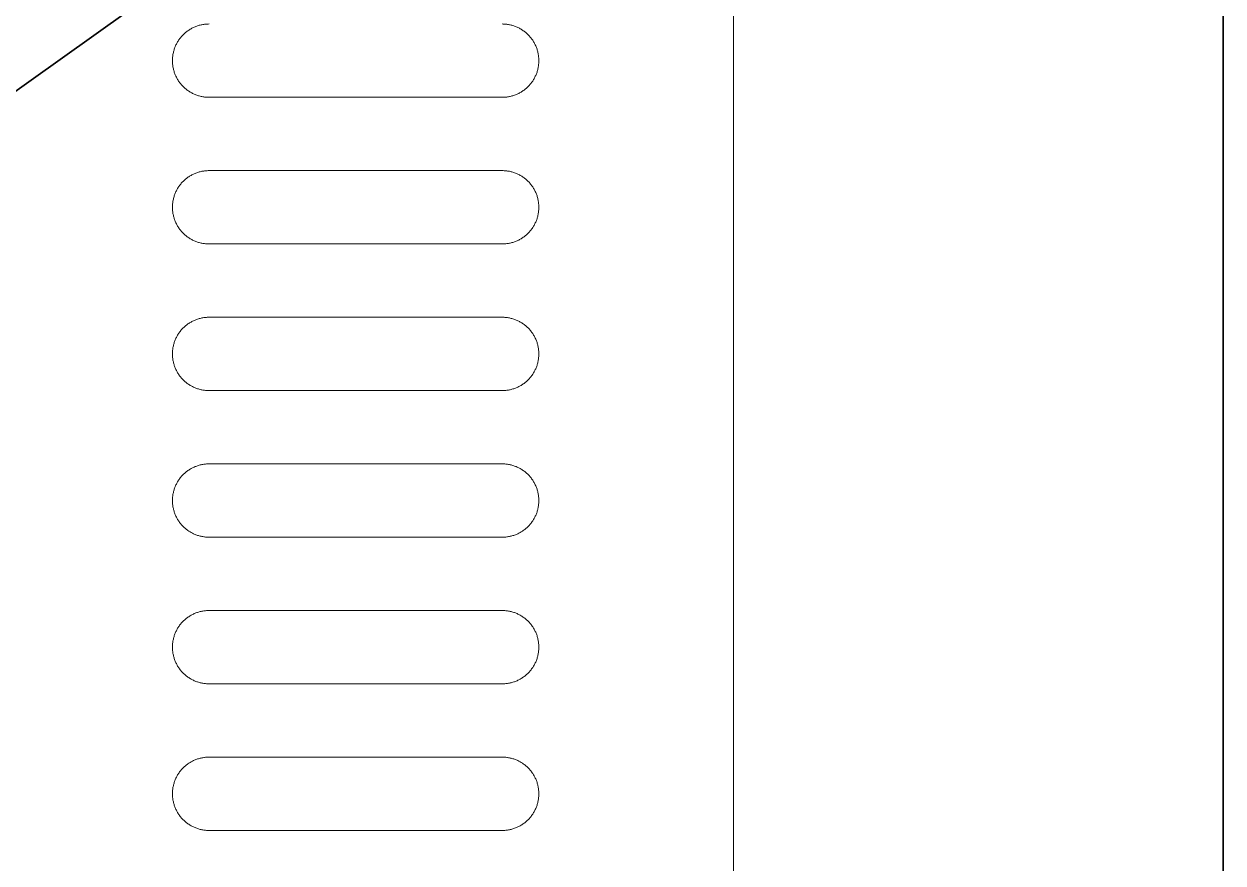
# Model space of a CAD drawing. Header units: millimetres. Extents: x -159872 to 386485, y -250577 to 158966.
# Drawn here: x 159342.6 to 159416.3, y 9141.1 to 9192.6 of the extents above; entities that cross this region are included whole.
import ezdxf

# ---------------------------------------------------------------- set-up
doc = ezdxf.new("R2010")
doc.units = ezdxf.units.MM
doc.header["$PDMODE"] = 1
doc.header["$PDSIZE"] = -2
doc.layers.get('0').update_dxf_attribs({"lineweight": 25})
doc.layers.add('LDS-equipment-kitchen equipment', color=3, linetype='Continuous', lineweight=13)

# ---------------------------------------------------------------- blocks, each defined once
blk = doc.blocks.new('Group-344')
at = {"layer": 'LDS-equipment-kitchen equipment'}
for points in [[(98712.687, 45306.623, 0), (98712.687, 45989.023, 0)], [(98680.487, 45650.073, 0), (98680.432, 45650.072, 0), (98680.377, 45650.07, 0), (98680.322, 45650.067, 0), (98680.267, 45650.062, 0), (98680.212, 45650.056, 0), (98680.157, 45650.049, 0), (98680.102, 45650.04, 0), (98680.048, 45650.03, 0), (98679.994, 45650.018, 0), (98679.94, 45650.006, 0), (98679.887, 45649.992, 0), (98679.834, 45649.976, 0), (98679.781, 45649.96, 0), (98679.729, 45649.942, 0), (98679.677, 45649.922, 0), (98679.626, 45649.902, 0), (98679.575, 45649.88, 0), (98679.525, 45649.857, 0), (98679.476, 45649.833, 0), (98679.427, 45649.807, 0), (98679.378, 45649.781, 0), (98679.33, 45649.753, 0), (98679.283, 45649.724, 0), (98679.237, 45649.694, 0), (98679.192, 45649.663, 0), (98679.147, 45649.63, 0), (98679.103, 45649.597, 0), (98679.06, 45649.562, 0), (98679.018, 45649.527, 0), (98678.976, 45649.49, 0), (98678.936, 45649.453, 0), (98678.896, 45649.414, 0), (98678.858, 45649.375, 0), (98678.82, 45649.334, 0), (98678.783, 45649.293, 0), (98678.748, 45649.25, 0), (98678.713, 45649.207, 0), (98678.68, 45649.163, 0), (98678.648, 45649.119, 0), (98678.616, 45649.073, 0), (98678.586, 45649.027, 0), (98678.557, 45648.98, 0), (98678.529, 45648.932, 0), (98678.503, 45648.884, 0), (98678.477, 45648.835, 0), (98678.453, 45648.785, 0), (98678.43, 45648.735, 0), (98678.408, 45648.684, 0), (98678.388, 45648.633, 0), (98678.369, 45648.581, 0), (98678.351, 45648.529, 0), (98678.334, 45648.476, 0), (98678.319, 45648.423, 0), (98678.305, 45648.37, 0), (98678.292, 45648.316, 0), (98678.28, 45648.262, 0), (98678.27, 45648.208, 0), (98678.262, 45648.153, 0), (98678.254, 45648.099, 0), (98678.248, 45648.044, 0), (98678.243, 45647.989, 0), (98678.24, 45647.934, 0), (98678.238, 45647.878, 0), (98678.237, 45647.823, 0)], [(98700.737, 45647.823, 0), (98700.737, 45647.878, 0), (98700.735, 45647.934, 0), (98700.731, 45647.989, 0), (98700.726, 45648.044, 0), (98700.72, 45648.099, 0), (98700.713, 45648.153, 0), (98700.704, 45648.208, 0), (98700.694, 45648.262, 0), (98700.683, 45648.316, 0), (98700.67, 45648.37, 0), (98700.656, 45648.423, 0), (98700.64, 45648.476, 0), (98700.624, 45648.529, 0), (98700.606, 45648.581, 0), (98700.586, 45648.633, 0), (98700.566, 45648.684, 0), (98700.544, 45648.735, 0), (98700.521, 45648.785, 0), (98700.497, 45648.835, 0), (98700.472, 45648.884, 0), (98700.445, 45648.932, 0), (98700.417, 45648.98, 0), (98700.388, 45649.027, 0), (98700.358, 45649.073, 0), (98700.327, 45649.119, 0), (98700.294, 45649.163, 0), (98700.261, 45649.207, 0), (98700.227, 45649.25, 0), (98700.191, 45649.293, 0), (98700.154, 45649.334, 0), (98700.117, 45649.375, 0), (98700.078, 45649.414, 0), (98700.039, 45649.453, 0), (98699.998, 45649.49, 0), (98699.957, 45649.527, 0), (98699.915, 45649.562, 0), (98699.872, 45649.597, 0), (98699.828, 45649.63, 0), (98699.783, 45649.663, 0), (98699.737, 45649.694, 0), (98699.691, 45649.724, 0), (98699.644, 45649.753, 0), (98699.596, 45649.781, 0), (98699.548, 45649.807, 0), (98699.499, 45649.833, 0), (98699.449, 45649.857, 0), (98699.399, 45649.88, 0), (98699.348, 45649.902, 0), (98699.297, 45649.922, 0), (98699.245, 45649.942, 0), (98699.193, 45649.96, 0), (98699.14, 45649.976, 0), (98699.087, 45649.992, 0), (98699.034, 45650.006, 0), (98698.98, 45650.018, 0), (98698.926, 45650.03, 0), (98698.872, 45650.04, 0), (98698.817, 45650.049, 0), (98698.763, 45650.056, 0), (98698.708, 45650.062, 0), (98698.653, 45650.067, 0), (98698.598, 45650.07, 0), (98698.542, 45650.072, 0), (98698.487, 45650.073, 0)], [(98678.237, 45647.823, 0), (98678.238, 45647.768, 0), (98678.24, 45647.713, 0), (98678.243, 45647.658, 0), (98678.248, 45647.603, 0), (98678.254, 45647.548, 0), (98678.262, 45647.493, 0), (98678.27, 45647.438, 0), (98678.28, 45647.384, 0), (98678.292, 45647.33, 0), (98678.305, 45647.276, 0), (98678.319, 45647.223, 0), (98678.334, 45647.17, 0), (98678.351, 45647.117, 0), (98678.369, 45647.065, 0), (98678.388, 45647.013, 0), (98678.408, 45646.962, 0), (98678.43, 45646.911, 0), (98678.453, 45646.861, 0), (98678.477, 45646.811, 0), (98678.503, 45646.762, 0), (98678.529, 45646.714, 0), (98678.557, 45646.666, 0), (98678.586, 45646.619, 0), (98678.616, 45646.573, 0), (98678.648, 45646.528, 0), (98678.68, 45646.483, 0), (98678.713, 45646.439, 0), (98678.748, 45646.396, 0), (98678.783, 45646.353, 0), (98678.82, 45646.312, 0), (98678.858, 45646.272, 0), (98678.896, 45646.232, 0), (98678.936, 45646.194, 0), (98678.976, 45646.156, 0), (98679.018, 45646.119, 0), (98679.06, 45646.084, 0), (98679.103, 45646.049, 0), (98679.147, 45646.016, 0), (98679.192, 45645.984, 0), (98679.237, 45645.952, 0), (98679.283, 45645.922, 0), (98679.33, 45645.893, 0), (98679.378, 45645.865, 0), (98679.427, 45645.839, 0), (98679.476, 45645.813, 0), (98679.525, 45645.789, 0), (98679.575, 45645.766, 0), (98679.626, 45645.744, 0), (98679.677, 45645.724, 0), (98679.729, 45645.705, 0), (98679.781, 45645.687, 0), (98679.834, 45645.67, 0), (98679.887, 45645.655, 0), (98679.94, 45645.641, 0), (98679.994, 45645.628, 0), (98680.048, 45645.616, 0), (98680.102, 45645.606, 0), (98680.157, 45645.597, 0), (98680.212, 45645.59, 0), (98680.267, 45645.584, 0), (98680.322, 45645.579, 0), (98680.377, 45645.576, 0), (98680.432, 45645.574, 0), (98680.487, 45645.573, 0)], [(98698.487, 45645.573, 0), (98698.542, 45645.574, 0), (98698.598, 45645.576, 0), (98698.653, 45645.579, 0), (98698.708, 45645.584, 0), (98698.763, 45645.59, 0), (98698.817, 45645.597, 0), (98698.872, 45645.606, 0), (98698.926, 45645.616, 0), (98698.98, 45645.628, 0), (98699.034, 45645.641, 0), (98699.087, 45645.655, 0), (98699.14, 45645.67, 0), (98699.193, 45645.687, 0), (98699.245, 45645.705, 0), (98699.297, 45645.724, 0), (98699.348, 45645.744, 0), (98699.399, 45645.766, 0), (98699.449, 45645.789, 0), (98699.499, 45645.813, 0), (98699.548, 45645.839, 0), (98699.596, 45645.865, 0), (98699.644, 45645.893, 0), (98699.691, 45645.922, 0), (98699.737, 45645.952, 0), (98699.783, 45645.984, 0), (98699.828, 45646.016, 0), (98699.872, 45646.049, 0), (98699.915, 45646.084, 0), (98699.957, 45646.119, 0), (98699.998, 45646.156, 0), (98700.039, 45646.194, 0), (98700.078, 45646.232, 0), (98700.117, 45646.272, 0), (98700.154, 45646.312, 0), (98700.191, 45646.353, 0), (98700.227, 45646.396, 0), (98700.261, 45646.439, 0), (98700.294, 45646.483, 0), (98700.327, 45646.528, 0), (98700.358, 45646.573, 0), (98700.388, 45646.619, 0), (98700.417, 45646.666, 0), (98700.445, 45646.714, 0), (98700.472, 45646.762, 0), (98700.497, 45646.811, 0), (98700.521, 45646.861, 0), (98700.544, 45646.911, 0), (98700.566, 45646.962, 0), (98700.586, 45647.013, 0), (98700.606, 45647.065, 0), (98700.624, 45647.117, 0), (98700.64, 45647.17, 0), (98700.656, 45647.223, 0), (98700.67, 45647.276, 0), (98700.683, 45647.33, 0), (98700.694, 45647.384, 0), (98700.704, 45647.438, 0), (98700.713, 45647.493, 0), (98700.72, 45647.548, 0), (98700.726, 45647.603, 0), (98700.731, 45647.658, 0), (98700.735, 45647.713, 0), (98700.737, 45647.768, 0), (98700.737, 45647.823, 0)], [(98698.487, 45645.573, 0), (98680.487, 45645.573, 0)], [(98680.487, 45641.073, 0), (98680.432, 45641.072, 0), (98680.377, 45641.07, 0), (98680.322, 45641.067, 0), (98680.267, 45641.062, 0), (98680.212, 45641.056, 0), (98680.157, 45641.049, 0), (98680.102, 45641.04, 0), (98680.048, 45641.03, 0), (98679.994, 45641.018, 0), (98679.94, 45641.006, 0), (98679.887, 45640.992, 0), (98679.834, 45640.976, 0), (98679.781, 45640.96, 0), (98679.729, 45640.942, 0), (98679.677, 45640.922, 0), (98679.626, 45640.902, 0), (98679.575, 45640.88, 0), (98679.525, 45640.857, 0), (98679.476, 45640.833, 0), (98679.427, 45640.807, 0), (98679.378, 45640.781, 0), (98679.33, 45640.753, 0), (98679.283, 45640.724, 0), (98679.237, 45640.694, 0), (98679.192, 45640.663, 0), (98679.147, 45640.63, 0), (98679.103, 45640.597, 0), (98679.06, 45640.562, 0), (98679.018, 45640.527, 0), (98678.976, 45640.49, 0), (98678.936, 45640.453, 0), (98678.896, 45640.414, 0), (98678.858, 45640.375, 0), (98678.82, 45640.334, 0), (98678.783, 45640.293, 0), (98678.748, 45640.251, 0), (98678.713, 45640.207, 0), (98678.68, 45640.163, 0), (98678.648, 45640.119, 0), (98678.616, 45640.073, 0), (98678.586, 45640.027, 0), (98678.557, 45639.98, 0), (98678.529, 45639.932, 0), (98678.503, 45639.884, 0), (98678.477, 45639.835, 0), (98678.453, 45639.785, 0), (98678.43, 45639.735, 0), (98678.408, 45639.684, 0), (98678.388, 45639.633, 0), (98678.369, 45639.581, 0), (98678.351, 45639.529, 0), (98678.334, 45639.476, 0), (98678.319, 45639.423, 0), (98678.305, 45639.37, 0), (98678.292, 45639.316, 0), (98678.28, 45639.262, 0), (98678.27, 45639.208, 0), (98678.262, 45639.153, 0), (98678.254, 45639.099, 0), (98678.248, 45639.044, 0), (98678.243, 45638.989, 0), (98678.24, 45638.934, 0), (98678.238, 45638.878, 0), (98678.237, 45638.823, 0)], [(98698.487, 45641.073, 0), (98680.487, 45641.073, 0)], [(98700.737, 45638.823, 0), (98700.737, 45638.878, 0), (98700.735, 45638.934, 0), (98700.731, 45638.989, 0), (98700.726, 45639.044, 0), (98700.72, 45639.099, 0), (98700.713, 45639.153, 0), (98700.704, 45639.208, 0), (98700.694, 45639.262, 0), (98700.683, 45639.316, 0), (98700.67, 45639.37, 0), (98700.656, 45639.423, 0), (98700.64, 45639.476, 0), (98700.624, 45639.529, 0), (98700.606, 45639.581, 0), (98700.586, 45639.633, 0), (98700.566, 45639.684, 0), (98700.544, 45639.735, 0), (98700.521, 45639.785, 0), (98700.497, 45639.835, 0), (98700.472, 45639.884, 0), (98700.445, 45639.932, 0), (98700.417, 45639.98, 0), (98700.388, 45640.027, 0), (98700.358, 45640.073, 0), (98700.327, 45640.119, 0), (98700.294, 45640.163, 0), (98700.261, 45640.207, 0), (98700.227, 45640.251, 0), (98700.191, 45640.293, 0), (98700.154, 45640.334, 0), (98700.117, 45640.375, 0), (98700.078, 45640.414, 0), (98700.039, 45640.453, 0), (98699.998, 45640.49, 0), (98699.957, 45640.527, 0), (98699.915, 45640.562, 0), (98699.872, 45640.597, 0), (98699.828, 45640.63, 0), (98699.783, 45640.663, 0), (98699.737, 45640.694, 0), (98699.691, 45640.724, 0), (98699.644, 45640.753, 0), (98699.596, 45640.781, 0), (98699.548, 45640.807, 0), (98699.499, 45640.833, 0), (98699.449, 45640.857, 0), (98699.399, 45640.88, 0), (98699.348, 45640.902, 0), (98699.297, 45640.922, 0), (98699.245, 45640.942, 0), (98699.193, 45640.96, 0), (98699.14, 45640.976, 0), (98699.087, 45640.992, 0), (98699.034, 45641.006, 0), (98698.98, 45641.018, 0), (98698.926, 45641.03, 0), (98698.872, 45641.04, 0), (98698.817, 45641.049, 0), (98698.763, 45641.056, 0), (98698.708, 45641.062, 0), (98698.653, 45641.067, 0), (98698.598, 45641.07, 0), (98698.542, 45641.072, 0), (98698.487, 45641.073, 0)], [(98678.237, 45638.823, 0), (98678.238, 45638.768, 0), (98678.24, 45638.713, 0), (98678.243, 45638.658, 0), (98678.248, 45638.603, 0), (98678.254, 45638.548, 0), (98678.262, 45638.493, 0), (98678.27, 45638.438, 0), (98678.28, 45638.384, 0), (98678.292, 45638.33, 0), (98678.305, 45638.276, 0), (98678.319, 45638.223, 0), (98678.334, 45638.17, 0), (98678.351, 45638.117, 0), (98678.369, 45638.065, 0), (98678.388, 45638.013, 0), (98678.408, 45637.962, 0), (98678.43, 45637.911, 0), (98678.453, 45637.861, 0), (98678.477, 45637.812, 0), (98678.503, 45637.763, 0), (98678.529, 45637.714, 0), (98678.557, 45637.666, 0), (98678.586, 45637.619, 0), (98678.616, 45637.573, 0), (98678.648, 45637.528, 0), (98678.68, 45637.483, 0), (98678.713, 45637.439, 0), (98678.748, 45637.396, 0), (98678.783, 45637.354, 0), (98678.82, 45637.312, 0), (98678.858, 45637.272, 0), (98678.896, 45637.232, 0), (98678.936, 45637.194, 0), (98678.976, 45637.156, 0), (98679.018, 45637.119, 0), (98679.06, 45637.084, 0), (98679.103, 45637.049, 0), (98679.147, 45637.016, 0), (98679.192, 45636.984, 0), (98679.237, 45636.952, 0), (98679.283, 45636.922, 0), (98679.33, 45636.893, 0), (98679.378, 45636.865, 0), (98679.427, 45636.839, 0), (98679.476, 45636.813, 0), (98679.525, 45636.789, 0), (98679.575, 45636.766, 0), (98679.626, 45636.744, 0), (98679.677, 45636.724, 0), (98679.729, 45636.705, 0), (98679.781, 45636.687, 0), (98679.834, 45636.67, 0), (98679.887, 45636.655, 0), (98679.94, 45636.641, 0), (98679.994, 45636.628, 0), (98680.048, 45636.616, 0), (98680.102, 45636.606, 0), (98680.157, 45636.598, 0), (98680.212, 45636.59, 0), (98680.267, 45636.584, 0), (98680.322, 45636.579, 0), (98680.377, 45636.576, 0), (98680.432, 45636.574, 0), (98680.487, 45636.573, 0)], [(98698.487, 45636.573, 0), (98698.542, 45636.574, 0), (98698.598, 45636.576, 0), (98698.653, 45636.579, 0), (98698.708, 45636.584, 0), (98698.763, 45636.59, 0), (98698.817, 45636.598, 0), (98698.872, 45636.606, 0), (98698.926, 45636.616, 0), (98698.98, 45636.628, 0), (98699.034, 45636.641, 0), (98699.087, 45636.655, 0), (98699.14, 45636.67, 0), (98699.193, 45636.687, 0), (98699.245, 45636.705, 0), (98699.297, 45636.724, 0), (98699.348, 45636.744, 0), (98699.399, 45636.766, 0), (98699.449, 45636.789, 0), (98699.499, 45636.813, 0), (98699.548, 45636.839, 0), (98699.596, 45636.865, 0), (98699.644, 45636.893, 0), (98699.691, 45636.922, 0), (98699.737, 45636.952, 0), (98699.783, 45636.984, 0), (98699.828, 45637.016, 0), (98699.872, 45637.049, 0), (98699.915, 45637.084, 0), (98699.957, 45637.119, 0), (98699.998, 45637.156, 0), (98700.039, 45637.194, 0), (98700.078, 45637.232, 0), (98700.117, 45637.272, 0), (98700.154, 45637.312, 0), (98700.191, 45637.354, 0), (98700.227, 45637.396, 0), (98700.261, 45637.439, 0), (98700.294, 45637.483, 0), (98700.327, 45637.528, 0), (98700.358, 45637.573, 0), (98700.388, 45637.619, 0), (98700.417, 45637.666, 0), (98700.445, 45637.714, 0), (98700.472, 45637.763, 0), (98700.497, 45637.812, 0), (98700.521, 45637.861, 0), (98700.544, 45637.911, 0), (98700.566, 45637.962, 0), (98700.586, 45638.013, 0), (98700.606, 45638.065, 0), (98700.624, 45638.117, 0), (98700.64, 45638.17, 0), (98700.656, 45638.223, 0), (98700.67, 45638.276, 0), (98700.683, 45638.33, 0), (98700.694, 45638.384, 0), (98700.704, 45638.438, 0), (98700.713, 45638.493, 0), (98700.72, 45638.548, 0), (98700.726, 45638.603, 0), (98700.731, 45638.658, 0), (98700.735, 45638.713, 0), (98700.737, 45638.768, 0), (98700.737, 45638.823, 0)], [(98698.487, 45636.573, 0), (98680.487, 45636.573, 0)], [(98680.487, 45632.073, 0), (98680.432, 45632.072, 0), (98680.377, 45632.07, 0), (98680.322, 45632.067, 0), (98680.267, 45632.062, 0), (98680.212, 45632.056, 0), (98680.157, 45632.049, 0), (98680.102, 45632.04, 0), (98680.048, 45632.03, 0), (98679.994, 45632.018, 0), (98679.94, 45632.006, 0), (98679.887, 45631.992, 0), (98679.834, 45631.976, 0), (98679.781, 45631.96, 0), (98679.729, 45631.942, 0), (98679.677, 45631.922, 0), (98679.626, 45631.902, 0), (98679.575, 45631.88, 0), (98679.525, 45631.857, 0), (98679.476, 45631.833, 0), (98679.427, 45631.807, 0), (98679.378, 45631.781, 0), (98679.33, 45631.753, 0), (98679.283, 45631.724, 0), (98679.237, 45631.694, 0), (98679.192, 45631.663, 0), (98679.147, 45631.63, 0), (98679.103, 45631.597, 0), (98679.06, 45631.562, 0), (98679.018, 45631.527, 0), (98678.976, 45631.49, 0), (98678.936, 45631.453, 0), (98678.896, 45631.414, 0), (98678.858, 45631.375, 0), (98678.82, 45631.334, 0), (98678.783, 45631.293, 0), (98678.748, 45631.251, 0), (98678.713, 45631.207, 0), (98678.68, 45631.163, 0), (98678.648, 45631.119, 0), (98678.616, 45631.073, 0), (98678.586, 45631.027, 0), (98678.557, 45630.98, 0), (98678.529, 45630.932, 0), (98678.503, 45630.884, 0), (98678.477, 45630.835, 0), (98678.453, 45630.785, 0), (98678.43, 45630.735, 0), (98678.408, 45630.684, 0), (98678.388, 45630.633, 0), (98678.369, 45630.581, 0), (98678.351, 45630.529, 0), (98678.334, 45630.476, 0), (98678.319, 45630.423, 0), (98678.305, 45630.37, 0), (98678.292, 45630.316, 0), (98678.28, 45630.262, 0), (98678.27, 45630.208, 0), (98678.262, 45630.153, 0), (98678.254, 45630.099, 0), (98678.248, 45630.044, 0), (98678.243, 45629.989, 0), (98678.24, 45629.934, 0), (98678.238, 45629.878, 0), (98678.237, 45629.823, 0)], [(98698.487, 45632.073, 0), (98680.487, 45632.073, 0)], [(98700.737, 45629.823, 0), (98700.737, 45629.878, 0), (98700.735, 45629.934, 0), (98700.731, 45629.989, 0), (98700.726, 45630.044, 0), (98700.72, 45630.099, 0), (98700.713, 45630.153, 0), (98700.704, 45630.208, 0), (98700.694, 45630.262, 0), (98700.683, 45630.316, 0), (98700.67, 45630.37, 0), (98700.656, 45630.423, 0), (98700.64, 45630.476, 0), (98700.624, 45630.529, 0), (98700.606, 45630.581, 0), (98700.586, 45630.633, 0), (98700.566, 45630.684, 0), (98700.544, 45630.735, 0), (98700.521, 45630.785, 0), (98700.497, 45630.835, 0), (98700.472, 45630.884, 0), (98700.445, 45630.932, 0), (98700.417, 45630.98, 0), (98700.388, 45631.027, 0), (98700.358, 45631.073, 0), (98700.327, 45631.119, 0), (98700.294, 45631.163, 0), (98700.261, 45631.207, 0), (98700.227, 45631.251, 0), (98700.191, 45631.293, 0), (98700.154, 45631.334, 0), (98700.117, 45631.375, 0), (98700.078, 45631.414, 0), (98700.039, 45631.453, 0), (98699.998, 45631.49, 0), (98699.957, 45631.527, 0), (98699.915, 45631.562, 0), (98699.872, 45631.597, 0), (98699.828, 45631.63, 0), (98699.783, 45631.663, 0), (98699.737, 45631.694, 0), (98699.691, 45631.724, 0), (98699.644, 45631.753, 0), (98699.596, 45631.781, 0), (98699.548, 45631.807, 0), (98699.499, 45631.833, 0), (98699.449, 45631.857, 0), (98699.399, 45631.88, 0), (98699.348, 45631.902, 0), (98699.297, 45631.922, 0), (98699.245, 45631.942, 0), (98699.193, 45631.96, 0), (98699.14, 45631.976, 0), (98699.087, 45631.992, 0), (98699.034, 45632.006, 0), (98698.98, 45632.018, 0), (98698.926, 45632.03, 0), (98698.872, 45632.04, 0), (98698.817, 45632.049, 0), (98698.763, 45632.056, 0), (98698.708, 45632.062, 0), (98698.653, 45632.067, 0), (98698.598, 45632.07, 0), (98698.542, 45632.072, 0), (98698.487, 45632.073, 0)], [(98678.237, 45629.823, 0), (98678.238, 45629.768, 0), (98678.24, 45629.713, 0), (98678.243, 45629.658, 0), (98678.248, 45629.603, 0), (98678.254, 45629.548, 0), (98678.262, 45629.493, 0), (98678.27, 45629.438, 0), (98678.28, 45629.384, 0), (98678.292, 45629.33, 0), (98678.305, 45629.276, 0), (98678.319, 45629.223, 0), (98678.334, 45629.17, 0), (98678.351, 45629.117, 0), (98678.369, 45629.065, 0), (98678.388, 45629.013, 0), (98678.408, 45628.962, 0), (98678.43, 45628.911, 0), (98678.453, 45628.861, 0), (98678.477, 45628.811, 0), (98678.503, 45628.762, 0), (98678.529, 45628.714, 0), (98678.557, 45628.666, 0), (98678.586, 45628.619, 0), (98678.616, 45628.573, 0), (98678.648, 45628.528, 0), (98678.68, 45628.483, 0), (98678.713, 45628.439, 0), (98678.748, 45628.396, 0), (98678.783, 45628.353, 0), (98678.82, 45628.312, 0), (98678.858, 45628.272, 0), (98678.896, 45628.232, 0), (98678.936, 45628.194, 0), (98678.976, 45628.156, 0), (98679.018, 45628.119, 0), (98679.06, 45628.084, 0), (98679.103, 45628.049, 0), (98679.147, 45628.016, 0), (98679.192, 45627.984, 0), (98679.237, 45627.952, 0), (98679.283, 45627.922, 0), (98679.33, 45627.893, 0), (98679.378, 45627.865, 0), (98679.427, 45627.839, 0), (98679.476, 45627.813, 0), (98679.525, 45627.789, 0), (98679.575, 45627.766, 0), (98679.626, 45627.744, 0), (98679.677, 45627.724, 0), (98679.729, 45627.705, 0), (98679.781, 45627.687, 0), (98679.834, 45627.67, 0), (98679.887, 45627.655, 0), (98679.94, 45627.641, 0), (98679.994, 45627.628, 0), (98680.048, 45627.616, 0), (98680.102, 45627.606, 0), (98680.157, 45627.597, 0), (98680.212, 45627.59, 0), (98680.267, 45627.584, 0), (98680.322, 45627.579, 0), (98680.377, 45627.576, 0), (98680.432, 45627.574, 0), (98680.487, 45627.573, 0)], [(98698.487, 45627.573, 0), (98698.542, 45627.574, 0), (98698.598, 45627.576, 0), (98698.653, 45627.579, 0), (98698.708, 45627.584, 0), (98698.763, 45627.59, 0), (98698.817, 45627.597, 0), (98698.872, 45627.606, 0), (98698.926, 45627.616, 0), (98698.98, 45627.628, 0), (98699.034, 45627.641, 0), (98699.087, 45627.655, 0), (98699.14, 45627.67, 0), (98699.193, 45627.687, 0), (98699.245, 45627.705, 0), (98699.297, 45627.724, 0), (98699.348, 45627.744, 0), (98699.399, 45627.766, 0), (98699.449, 45627.789, 0), (98699.499, 45627.813, 0), (98699.548, 45627.839, 0), (98699.596, 45627.865, 0), (98699.644, 45627.893, 0), (98699.691, 45627.922, 0), (98699.737, 45627.952, 0), (98699.783, 45627.984, 0), (98699.828, 45628.016, 0), (98699.872, 45628.049, 0), (98699.915, 45628.084, 0), (98699.957, 45628.119, 0), (98699.998, 45628.156, 0), (98700.039, 45628.194, 0), (98700.078, 45628.232, 0), (98700.117, 45628.272, 0), (98700.154, 45628.312, 0), (98700.191, 45628.353, 0), (98700.227, 45628.396, 0), (98700.261, 45628.439, 0), (98700.294, 45628.483, 0), (98700.327, 45628.528, 0), (98700.358, 45628.573, 0), (98700.388, 45628.619, 0), (98700.417, 45628.666, 0), (98700.445, 45628.714, 0), (98700.472, 45628.762, 0), (98700.497, 45628.811, 0), (98700.521, 45628.861, 0), (98700.544, 45628.911, 0), (98700.566, 45628.962, 0), (98700.586, 45629.013, 0), (98700.606, 45629.065, 0), (98700.624, 45629.117, 0), (98700.64, 45629.17, 0), (98700.656, 45629.223, 0), (98700.67, 45629.276, 0), (98700.683, 45629.33, 0), (98700.694, 45629.384, 0), (98700.704, 45629.438, 0), (98700.713, 45629.493, 0), (98700.72, 45629.548, 0), (98700.726, 45629.603, 0), (98700.731, 45629.658, 0), (98700.735, 45629.713, 0), (98700.737, 45629.768, 0), (98700.737, 45629.823, 0)], [(98698.487, 45627.573, 0), (98680.487, 45627.573, 0)], [(98680.487, 45623.073, 0), (98680.432, 45623.073, 0), (98680.377, 45623.07, 0), (98680.322, 45623.067, 0), (98680.267, 45623.062, 0), (98680.212, 45623.056, 0), (98680.157, 45623.049, 0), (98680.102, 45623.04, 0), (98680.048, 45623.03, 0), (98679.994, 45623.019, 0), (98679.94, 45623.006, 0), (98679.887, 45622.992, 0), (98679.834, 45622.976, 0), (98679.781, 45622.96, 0), (98679.729, 45622.942, 0), (98679.677, 45622.922, 0), (98679.626, 45622.902, 0), (98679.575, 45622.88, 0), (98679.525, 45622.857, 0), (98679.476, 45622.833, 0), (98679.427, 45622.808, 0), (98679.378, 45622.781, 0), (98679.33, 45622.753, 0), (98679.283, 45622.724, 0), (98679.237, 45622.694, 0), (98679.192, 45622.663, 0), (98679.147, 45622.63, 0), (98679.103, 45622.597, 0), (98679.06, 45622.562, 0), (98679.018, 45622.527, 0), (98678.976, 45622.49, 0), (98678.936, 45622.453, 0), (98678.896, 45622.414, 0), (98678.858, 45622.375, 0), (98678.82, 45622.334, 0), (98678.783, 45622.293, 0), (98678.748, 45622.251, 0), (98678.713, 45622.207, 0), (98678.68, 45622.164, 0), (98678.648, 45622.119, 0), (98678.616, 45622.073, 0), (98678.586, 45622.027, 0), (98678.557, 45621.98, 0), (98678.529, 45621.932, 0), (98678.503, 45621.884, 0), (98678.477, 45621.835, 0), (98678.453, 45621.785, 0), (98678.43, 45621.735, 0), (98678.408, 45621.684, 0), (98678.388, 45621.633, 0), (98678.369, 45621.581, 0), (98678.351, 45621.529, 0), (98678.334, 45621.476, 0), (98678.319, 45621.423, 0), (98678.305, 45621.37, 0), (98678.292, 45621.316, 0), (98678.28, 45621.262, 0), (98678.27, 45621.208, 0), (98678.262, 45621.153, 0), (98678.254, 45621.099, 0), (98678.248, 45621.044, 0), (98678.243, 45620.989, 0), (98678.24, 45620.934, 0), (98678.238, 45620.878, 0), (98678.237, 45620.823, 0)], [(98698.487, 45623.073, 0), (98680.487, 45623.073, 0)], [(98700.737, 45620.823, 0), (98700.737, 45620.878, 0), (98700.735, 45620.934, 0), (98700.731, 45620.989, 0), (98700.726, 45621.044, 0), (98700.72, 45621.099, 0), (98700.713, 45621.153, 0), (98700.704, 45621.208, 0), (98700.694, 45621.262, 0), (98700.683, 45621.316, 0), (98700.67, 45621.37, 0), (98700.656, 45621.423, 0), (98700.64, 45621.476, 0), (98700.624, 45621.529, 0), (98700.606, 45621.581, 0), (98700.586, 45621.633, 0), (98700.566, 45621.684, 0), (98700.544, 45621.735, 0), (98700.521, 45621.785, 0), (98700.497, 45621.835, 0), (98700.472, 45621.884, 0), (98700.445, 45621.932, 0), (98700.417, 45621.98, 0), (98700.388, 45622.027, 0), (98700.358, 45622.073, 0), (98700.327, 45622.119, 0), (98700.294, 45622.164, 0), (98700.261, 45622.207, 0), (98700.227, 45622.251, 0), (98700.191, 45622.293, 0), (98700.154, 45622.334, 0), (98700.117, 45622.375, 0), (98700.078, 45622.414, 0), (98700.039, 45622.453, 0), (98699.998, 45622.49, 0), (98699.957, 45622.527, 0), (98699.915, 45622.562, 0), (98699.872, 45622.597, 0), (98699.828, 45622.63, 0), (98699.783, 45622.663, 0), (98699.737, 45622.694, 0), (98699.691, 45622.724, 0), (98699.644, 45622.753, 0), (98699.596, 45622.781, 0), (98699.548, 45622.808, 0), (98699.499, 45622.833, 0), (98699.449, 45622.857, 0), (98699.399, 45622.88, 0), (98699.348, 45622.902, 0), (98699.297, 45622.922, 0), (98699.245, 45622.942, 0), (98699.193, 45622.96, 0), (98699.14, 45622.976, 0), (98699.087, 45622.992, 0), (98699.034, 45623.006, 0), (98698.98, 45623.019, 0), (98698.926, 45623.03, 0), (98698.872, 45623.04, 0), (98698.817, 45623.049, 0), (98698.763, 45623.056, 0), (98698.708, 45623.062, 0), (98698.653, 45623.067, 0), (98698.598, 45623.07, 0), (98698.542, 45623.073, 0), (98698.487, 45623.073, 0)], [(98678.237, 45620.823, 0), (98678.238, 45620.768, 0), (98678.24, 45620.713, 0), (98678.243, 45620.658, 0), (98678.248, 45620.603, 0), (98678.254, 45620.548, 0), (98678.262, 45620.493, 0), (98678.27, 45620.439, 0), (98678.28, 45620.384, 0), (98678.292, 45620.33, 0), (98678.305, 45620.276, 0), (98678.319, 45620.223, 0), (98678.334, 45620.17, 0), (98678.351, 45620.117, 0), (98678.369, 45620.065, 0), (98678.388, 45620.013, 0), (98678.408, 45619.962, 0), (98678.43, 45619.911, 0), (98678.453, 45619.861, 0), (98678.477, 45619.812, 0), (98678.503, 45619.763, 0), (98678.529, 45619.714, 0), (98678.557, 45619.666, 0), (98678.586, 45619.619, 0), (98678.616, 45619.573, 0), (98678.648, 45619.528, 0), (98678.68, 45619.483, 0), (98678.713, 45619.439, 0), (98678.748, 45619.396, 0), (98678.783, 45619.354, 0), (98678.82, 45619.312, 0), (98678.858, 45619.272, 0), (98678.896, 45619.232, 0), (98678.936, 45619.194, 0), (98678.976, 45619.156, 0), (98679.018, 45619.119, 0), (98679.06, 45619.084, 0), (98679.103, 45619.049, 0), (98679.147, 45619.016, 0), (98679.192, 45618.984, 0), (98679.237, 45618.952, 0), (98679.283, 45618.922, 0), (98679.33, 45618.893, 0), (98679.378, 45618.865, 0), (98679.427, 45618.839, 0), (98679.476, 45618.813, 0), (98679.525, 45618.789, 0), (98679.575, 45618.766, 0), (98679.626, 45618.744, 0), (98679.677, 45618.724, 0), (98679.729, 45618.705, 0), (98679.781, 45618.687, 0), (98679.834, 45618.67, 0), (98679.887, 45618.655, 0), (98679.94, 45618.641, 0), (98679.994, 45618.628, 0), (98680.048, 45618.616, 0), (98680.102, 45618.606, 0), (98680.157, 45618.598, 0), (98680.212, 45618.59, 0), (98680.267, 45618.584, 0), (98680.322, 45618.579, 0), (98680.377, 45618.576, 0), (98680.432, 45618.574, 0), (98680.487, 45618.573, 0)], [(98698.487, 45618.573, 0), (98698.542, 45618.574, 0), (98698.598, 45618.576, 0), (98698.653, 45618.579, 0), (98698.708, 45618.584, 0), (98698.763, 45618.59, 0), (98698.817, 45618.598, 0), (98698.872, 45618.606, 0), (98698.926, 45618.616, 0), (98698.98, 45618.628, 0), (98699.034, 45618.641, 0), (98699.087, 45618.655, 0), (98699.14, 45618.67, 0), (98699.193, 45618.687, 0), (98699.245, 45618.705, 0), (98699.297, 45618.724, 0), (98699.348, 45618.744, 0), (98699.399, 45618.766, 0), (98699.449, 45618.789, 0), (98699.499, 45618.813, 0), (98699.548, 45618.839, 0), (98699.596, 45618.865, 0), (98699.644, 45618.893, 0), (98699.691, 45618.922, 0), (98699.737, 45618.952, 0), (98699.783, 45618.984, 0), (98699.828, 45619.016, 0), (98699.872, 45619.049, 0), (98699.915, 45619.084, 0), (98699.957, 45619.119, 0), (98699.998, 45619.156, 0), (98700.039, 45619.194, 0), (98700.078, 45619.232, 0), (98700.117, 45619.272, 0), (98700.154, 45619.312, 0), (98700.191, 45619.354, 0), (98700.227, 45619.396, 0), (98700.261, 45619.439, 0), (98700.294, 45619.483, 0), (98700.327, 45619.528, 0), (98700.358, 45619.573, 0), (98700.388, 45619.619, 0), (98700.417, 45619.666, 0), (98700.445, 45619.714, 0), (98700.472, 45619.763, 0), (98700.497, 45619.812, 0), (98700.521, 45619.861, 0), (98700.544, 45619.911, 0), (98700.566, 45619.962, 0), (98700.586, 45620.013, 0), (98700.606, 45620.065, 0), (98700.624, 45620.117, 0), (98700.64, 45620.17, 0), (98700.656, 45620.223, 0), (98700.67, 45620.276, 0), (98700.683, 45620.33, 0), (98700.694, 45620.384, 0), (98700.704, 45620.439, 0), (98700.713, 45620.493, 0), (98700.72, 45620.548, 0), (98700.726, 45620.603, 0), (98700.731, 45620.658, 0), (98700.735, 45620.713, 0), (98700.737, 45620.768, 0), (98700.737, 45620.823, 0)], [(98698.487, 45618.573, 0), (98680.487, 45618.573, 0)], [(98680.487, 45614.073, 0), (98680.432, 45614.072, 0), (98680.377, 45614.07, 0), (98680.322, 45614.067, 0), (98680.267, 45614.062, 0), (98680.212, 45614.056, 0), (98680.157, 45614.049, 0), (98680.102, 45614.04, 0), (98680.048, 45614.03, 0), (98679.994, 45614.018, 0), (98679.94, 45614.006, 0), (98679.887, 45613.992, 0), (98679.834, 45613.976, 0), (98679.781, 45613.96, 0), (98679.729, 45613.942, 0), (98679.677, 45613.922, 0), (98679.626, 45613.902, 0), (98679.575, 45613.88, 0), (98679.525, 45613.857, 0), (98679.476, 45613.833, 0), (98679.427, 45613.807, 0), (98679.378, 45613.781, 0), (98679.33, 45613.753, 0), (98679.283, 45613.724, 0), (98679.237, 45613.694, 0), (98679.192, 45613.663, 0), (98679.147, 45613.63, 0), (98679.103, 45613.597, 0), (98679.06, 45613.562, 0), (98679.018, 45613.527, 0), (98678.976, 45613.49, 0), (98678.936, 45613.453, 0), (98678.896, 45613.414, 0), (98678.858, 45613.375, 0), (98678.82, 45613.334, 0), (98678.783, 45613.293, 0), (98678.748, 45613.251, 0), (98678.713, 45613.207, 0), (98678.68, 45613.163, 0), (98678.648, 45613.119, 0), (98678.616, 45613.073, 0), (98678.586, 45613.027, 0), (98678.557, 45612.98, 0), (98678.529, 45612.932, 0), (98678.503, 45612.884, 0), (98678.477, 45612.835, 0), (98678.453, 45612.785, 0), (98678.43, 45612.735, 0), (98678.408, 45612.684, 0), (98678.388, 45612.633, 0), (98678.369, 45612.581, 0), (98678.351, 45612.529, 0), (98678.334, 45612.476, 0), (98678.319, 45612.423, 0), (98678.305, 45612.37, 0), (98678.292, 45612.316, 0), (98678.28, 45612.262, 0), (98678.27, 45612.208, 0), (98678.262, 45612.153, 0), (98678.254, 45612.099, 0), (98678.248, 45612.044, 0), (98678.243, 45611.989, 0), (98678.24, 45611.934, 0), (98678.238, 45611.878, 0), (98678.237, 45611.823, 0)], [(98698.487, 45614.073, 0), (98680.487, 45614.073, 0)], [(98700.737, 45611.823, 0), (98700.737, 45611.878, 0), (98700.735, 45611.934, 0), (98700.731, 45611.989, 0), (98700.726, 45612.044, 0), (98700.72, 45612.099, 0), (98700.713, 45612.153, 0), (98700.704, 45612.208, 0), (98700.694, 45612.262, 0), (98700.683, 45612.316, 0), (98700.67, 45612.37, 0), (98700.656, 45612.423, 0), (98700.64, 45612.476, 0), (98700.624, 45612.529, 0), (98700.606, 45612.581, 0), (98700.586, 45612.633, 0), (98700.566, 45612.684, 0), (98700.544, 45612.735, 0), (98700.521, 45612.785, 0), (98700.497, 45612.835, 0), (98700.472, 45612.884, 0), (98700.445, 45612.932, 0), (98700.417, 45612.98, 0), (98700.388, 45613.027, 0), (98700.358, 45613.073, 0), (98700.327, 45613.119, 0), (98700.294, 45613.163, 0), (98700.261, 45613.207, 0), (98700.227, 45613.251, 0), (98700.191, 45613.293, 0), (98700.154, 45613.334, 0), (98700.117, 45613.375, 0), (98700.078, 45613.414, 0), (98700.039, 45613.453, 0), (98699.998, 45613.49, 0), (98699.957, 45613.527, 0), (98699.915, 45613.562, 0), (98699.872, 45613.597, 0), (98699.828, 45613.63, 0), (98699.783, 45613.663, 0), (98699.737, 45613.694, 0), (98699.691, 45613.724, 0), (98699.644, 45613.753, 0), (98699.596, 45613.781, 0), (98699.548, 45613.807, 0), (98699.499, 45613.833, 0), (98699.449, 45613.857, 0), (98699.399, 45613.88, 0), (98699.348, 45613.902, 0), (98699.297, 45613.922, 0), (98699.245, 45613.942, 0), (98699.193, 45613.96, 0), (98699.14, 45613.976, 0), (98699.087, 45613.992, 0), (98699.034, 45614.006, 0), (98698.98, 45614.018, 0), (98698.926, 45614.03, 0), (98698.872, 45614.04, 0), (98698.817, 45614.049, 0), (98698.763, 45614.056, 0), (98698.708, 45614.062, 0), (98698.653, 45614.067, 0), (98698.598, 45614.07, 0), (98698.542, 45614.072, 0), (98698.487, 45614.073, 0)], [(98678.237, 45611.823, 0), (98678.238, 45611.768, 0), (98678.24, 45611.713, 0), (98678.243, 45611.658, 0), (98678.248, 45611.603, 0), (98678.254, 45611.548, 0), (98678.262, 45611.493, 0), (98678.27, 45611.438, 0), (98678.28, 45611.384, 0), (98678.292, 45611.33, 0), (98678.305, 45611.276, 0), (98678.319, 45611.223, 0), (98678.334, 45611.17, 0), (98678.351, 45611.117, 0), (98678.369, 45611.065, 0), (98678.388, 45611.013, 0), (98678.408, 45610.962, 0), (98678.43, 45610.911, 0), (98678.453, 45610.861, 0), (98678.477, 45610.812, 0), (98678.503, 45610.763, 0), (98678.529, 45610.714, 0), (98678.557, 45610.666, 0), (98678.586, 45610.619, 0), (98678.616, 45610.573, 0), (98678.648, 45610.528, 0), (98678.68, 45610.483, 0), (98678.713, 45610.439, 0), (98678.748, 45610.396, 0), (98678.783, 45610.354, 0), (98678.82, 45610.312, 0), (98678.858, 45610.272, 0), (98678.896, 45610.232, 0), (98678.936, 45610.194, 0), (98678.976, 45610.156, 0), (98679.018, 45610.119, 0), (98679.06, 45610.084, 0), (98679.103, 45610.049, 0), (98679.147, 45610.016, 0), (98679.192, 45609.984, 0), (98679.237, 45609.952, 0), (98679.283, 45609.922, 0), (98679.33, 45609.893, 0), (98679.378, 45609.865, 0), (98679.427, 45609.839, 0), (98679.476, 45609.813, 0), (98679.525, 45609.789, 0), (98679.575, 45609.766, 0), (98679.626, 45609.744, 0), (98679.677, 45609.724, 0), (98679.729, 45609.705, 0), (98679.781, 45609.687, 0), (98679.834, 45609.67, 0), (98679.887, 45609.655, 0), (98679.94, 45609.641, 0), (98679.994, 45609.628, 0), (98680.048, 45609.616, 0), (98680.102, 45609.606, 0), (98680.157, 45609.597, 0), (98680.212, 45609.59, 0), (98680.267, 45609.584, 0), (98680.322, 45609.579, 0), (98680.377, 45609.576, 0), (98680.432, 45609.574, 0), (98680.487, 45609.573, 0)], [(98698.487, 45609.573, 0), (98698.542, 45609.574, 0), (98698.598, 45609.576, 0), (98698.653, 45609.579, 0), (98698.708, 45609.584, 0), (98698.763, 45609.59, 0), (98698.817, 45609.597, 0), (98698.872, 45609.606, 0), (98698.926, 45609.616, 0), (98698.98, 45609.628, 0), (98699.034, 45609.641, 0), (98699.087, 45609.655, 0), (98699.14, 45609.67, 0), (98699.193, 45609.687, 0), (98699.245, 45609.705, 0), (98699.297, 45609.724, 0), (98699.348, 45609.744, 0), (98699.399, 45609.766, 0), (98699.449, 45609.789, 0), (98699.499, 45609.813, 0), (98699.548, 45609.839, 0), (98699.596, 45609.865, 0), (98699.644, 45609.893, 0), (98699.691, 45609.922, 0), (98699.737, 45609.952, 0), (98699.783, 45609.984, 0), (98699.828, 45610.016, 0), (98699.872, 45610.049, 0), (98699.915, 45610.084, 0), (98699.957, 45610.119, 0), (98699.998, 45610.156, 0), (98700.039, 45610.194, 0), (98700.078, 45610.232, 0), (98700.117, 45610.272, 0), (98700.154, 45610.312, 0), (98700.191, 45610.354, 0), (98700.227, 45610.396, 0), (98700.261, 45610.439, 0), (98700.294, 45610.483, 0), (98700.327, 45610.528, 0), (98700.358, 45610.573, 0), (98700.388, 45610.619, 0), (98700.417, 45610.666, 0), (98700.445, 45610.714, 0), (98700.472, 45610.763, 0), (98700.497, 45610.812, 0), (98700.521, 45610.861, 0), (98700.544, 45610.911, 0), (98700.566, 45610.962, 0), (98700.586, 45611.013, 0), (98700.606, 45611.065, 0), (98700.624, 45611.117, 0), (98700.64, 45611.17, 0), (98700.656, 45611.223, 0), (98700.67, 45611.276, 0), (98700.683, 45611.33, 0), (98700.694, 45611.384, 0), (98700.704, 45611.438, 0), (98700.713, 45611.493, 0), (98700.72, 45611.548, 0), (98700.726, 45611.603, 0), (98700.731, 45611.658, 0), (98700.735, 45611.713, 0), (98700.737, 45611.768, 0), (98700.737, 45611.823, 0)], [(98698.487, 45609.573, 0), (98680.487, 45609.573, 0)], [(98680.487, 45605.073, 0), (98680.432, 45605.072, 0), (98680.377, 45605.07, 0), (98680.322, 45605.067, 0), (98680.267, 45605.062, 0), (98680.212, 45605.056, 0), (98680.157, 45605.049, 0), (98680.102, 45605.04, 0), (98680.048, 45605.03, 0), (98679.994, 45605.018, 0), (98679.94, 45605.006, 0), (98679.887, 45604.992, 0), (98679.834, 45604.976, 0), (98679.781, 45604.96, 0), (98679.729, 45604.942, 0), (98679.677, 45604.922, 0), (98679.626, 45604.902, 0), (98679.575, 45604.88, 0), (98679.525, 45604.857, 0), (98679.476, 45604.833, 0), (98679.427, 45604.807, 0), (98679.378, 45604.781, 0), (98679.33, 45604.753, 0), (98679.283, 45604.724, 0), (98679.237, 45604.694, 0), (98679.192, 45604.663, 0), (98679.147, 45604.63, 0), (98679.103, 45604.597, 0), (98679.06, 45604.562, 0), (98679.018, 45604.527, 0), (98678.976, 45604.49, 0), (98678.936, 45604.453, 0), (98678.896, 45604.414, 0), (98678.858, 45604.375, 0), (98678.82, 45604.334, 0), (98678.783, 45604.293, 0), (98678.748, 45604.25, 0), (98678.713, 45604.207, 0), (98678.68, 45604.163, 0), (98678.648, 45604.119, 0), (98678.616, 45604.073, 0), (98678.586, 45604.027, 0), (98678.557, 45603.98, 0), (98678.529, 45603.932, 0), (98678.503, 45603.884, 0), (98678.477, 45603.835, 0), (98678.453, 45603.785, 0), (98678.43, 45603.735, 0), (98678.408, 45603.684, 0), (98678.388, 45603.633, 0), (98678.369, 45603.581, 0), (98678.351, 45603.529, 0), (98678.334, 45603.476, 0), (98678.319, 45603.423, 0), (98678.305, 45603.37, 0), (98678.292, 45603.316, 0), (98678.28, 45603.262, 0), (98678.27, 45603.208, 0), (98678.262, 45603.153, 0), (98678.254, 45603.099, 0), (98678.248, 45603.044, 0), (98678.243, 45602.989, 0), (98678.24, 45602.934, 0), (98678.238, 45602.878, 0), (98678.237, 45602.823, 0)], [(98698.487, 45605.073, 0), (98680.487, 45605.073, 0)], [(98700.737, 45602.823, 0), (98700.737, 45602.878, 0), (98700.735, 45602.934, 0), (98700.731, 45602.989, 0), (98700.726, 45603.044, 0), (98700.72, 45603.099, 0), (98700.713, 45603.153, 0), (98700.704, 45603.208, 0), (98700.694, 45603.262, 0), (98700.683, 45603.316, 0), (98700.67, 45603.37, 0), (98700.656, 45603.423, 0), (98700.64, 45603.476, 0), (98700.624, 45603.529, 0), (98700.606, 45603.581, 0), (98700.586, 45603.633, 0), (98700.566, 45603.684, 0), (98700.544, 45603.735, 0), (98700.521, 45603.785, 0), (98700.497, 45603.835, 0), (98700.472, 45603.884, 0), (98700.445, 45603.932, 0), (98700.417, 45603.98, 0), (98700.388, 45604.027, 0), (98700.358, 45604.073, 0), (98700.327, 45604.119, 0), (98700.294, 45604.163, 0), (98700.261, 45604.207, 0), (98700.227, 45604.25, 0), (98700.191, 45604.293, 0), (98700.154, 45604.334, 0), (98700.117, 45604.375, 0), (98700.078, 45604.414, 0), (98700.039, 45604.453, 0), (98699.998, 45604.49, 0), (98699.957, 45604.527, 0), (98699.915, 45604.562, 0), (98699.872, 45604.597, 0), (98699.828, 45604.63, 0), (98699.783, 45604.663, 0), (98699.737, 45604.694, 0), (98699.691, 45604.724, 0), (98699.644, 45604.753, 0), (98699.596, 45604.781, 0), (98699.548, 45604.807, 0), (98699.499, 45604.833, 0), (98699.449, 45604.857, 0), (98699.399, 45604.88, 0), (98699.348, 45604.902, 0), (98699.297, 45604.922, 0), (98699.245, 45604.942, 0), (98699.193, 45604.96, 0), (98699.14, 45604.976, 0), (98699.087, 45604.992, 0), (98699.034, 45605.006, 0), (98698.98, 45605.018, 0), (98698.926, 45605.03, 0), (98698.872, 45605.04, 0), (98698.817, 45605.049, 0), (98698.763, 45605.056, 0), (98698.708, 45605.062, 0), (98698.653, 45605.067, 0), (98698.598, 45605.07, 0), (98698.542, 45605.072, 0), (98698.487, 45605.073, 0)], [(98678.237, 45602.823, 0), (98678.238, 45602.768, 0), (98678.24, 45602.713, 0), (98678.243, 45602.658, 0), (98678.248, 45602.603, 0), (98678.254, 45602.548, 0), (98678.262, 45602.493, 0), (98678.27, 45602.438, 0), (98678.28, 45602.384, 0), (98678.292, 45602.33, 0), (98678.305, 45602.276, 0), (98678.319, 45602.223, 0), (98678.334, 45602.17, 0), (98678.351, 45602.117, 0), (98678.369, 45602.065, 0), (98678.388, 45602.013, 0), (98678.408, 45601.962, 0), (98678.43, 45601.911, 0), (98678.453, 45601.861, 0), (98678.477, 45601.811, 0), (98678.503, 45601.762, 0), (98678.529, 45601.714, 0), (98678.557, 45601.666, 0), (98678.586, 45601.619, 0), (98678.616, 45601.573, 0), (98678.648, 45601.528, 0), (98678.68, 45601.483, 0), (98678.713, 45601.439, 0), (98678.748, 45601.396, 0), (98678.783, 45601.353, 0), (98678.82, 45601.312, 0), (98678.858, 45601.272, 0), (98678.896, 45601.232, 0), (98678.936, 45601.194, 0), (98678.976, 45601.156, 0), (98679.018, 45601.119, 0), (98679.06, 45601.084, 0), (98679.103, 45601.049, 0), (98679.147, 45601.016, 0), (98679.192, 45600.984, 0), (98679.237, 45600.952, 0), (98679.283, 45600.922, 0), (98679.33, 45600.893, 0), (98679.378, 45600.865, 0), (98679.427, 45600.839, 0), (98679.476, 45600.813, 0), (98679.525, 45600.789, 0), (98679.575, 45600.766, 0), (98679.626, 45600.744, 0), (98679.677, 45600.724, 0), (98679.729, 45600.705, 0), (98679.781, 45600.687, 0), (98679.834, 45600.67, 0), (98679.887, 45600.655, 0), (98679.94, 45600.641, 0), (98679.994, 45600.628, 0), (98680.048, 45600.616, 0), (98680.102, 45600.606, 0), (98680.157, 45600.597, 0), (98680.212, 45600.59, 0), (98680.267, 45600.584, 0), (98680.322, 45600.579, 0), (98680.377, 45600.576, 0), (98680.432, 45600.574, 0), (98680.487, 45600.573, 0)], [(98698.487, 45600.573, 0), (98698.542, 45600.574, 0), (98698.598, 45600.576, 0), (98698.653, 45600.579, 0), (98698.708, 45600.584, 0), (98698.763, 45600.59, 0), (98698.817, 45600.597, 0), (98698.872, 45600.606, 0), (98698.926, 45600.616, 0), (98698.98, 45600.628, 0), (98699.034, 45600.641, 0), (98699.087, 45600.655, 0), (98699.14, 45600.67, 0), (98699.193, 45600.687, 0), (98699.245, 45600.705, 0), (98699.297, 45600.724, 0), (98699.348, 45600.744, 0), (98699.399, 45600.766, 0), (98699.449, 45600.789, 0), (98699.499, 45600.813, 0), (98699.548, 45600.839, 0), (98699.596, 45600.865, 0), (98699.644, 45600.893, 0), (98699.691, 45600.922, 0), (98699.737, 45600.952, 0), (98699.783, 45600.984, 0), (98699.828, 45601.016, 0), (98699.872, 45601.049, 0), (98699.915, 45601.084, 0), (98699.957, 45601.119, 0), (98699.998, 45601.156, 0), (98700.039, 45601.194, 0), (98700.078, 45601.232, 0), (98700.117, 45601.272, 0), (98700.154, 45601.312, 0), (98700.191, 45601.353, 0), (98700.227, 45601.396, 0), (98700.261, 45601.439, 0), (98700.294, 45601.483, 0), (98700.327, 45601.528, 0), (98700.358, 45601.573, 0), (98700.388, 45601.619, 0), (98700.417, 45601.666, 0), (98700.445, 45601.714, 0), (98700.472, 45601.762, 0), (98700.497, 45601.811, 0), (98700.521, 45601.861, 0), (98700.544, 45601.911, 0), (98700.566, 45601.962, 0), (98700.586, 45602.013, 0), (98700.606, 45602.065, 0), (98700.624, 45602.117, 0), (98700.64, 45602.17, 0), (98700.656, 45602.223, 0), (98700.67, 45602.276, 0), (98700.683, 45602.33, 0), (98700.694, 45602.384, 0), (98700.704, 45602.438, 0), (98700.713, 45602.493, 0), (98700.72, 45602.548, 0), (98700.726, 45602.603, 0), (98700.731, 45602.658, 0), (98700.735, 45602.713, 0), (98700.737, 45602.768, 0), (98700.737, 45602.823, 0)], [(98698.487, 45600.573, 0), (98680.487, 45600.573, 0)]]:
    blk.add_polyline3d(points, dxfattribs=at)
for p in [(98678.237, 45647.823), (98700.737, 45647.823), (98678.237, 45638.823), (98700.737, 45638.823), (98678.237, 45629.823), (98700.737, 45629.823), (98678.237, 45620.823), (98700.737, 45620.823), (98678.237, 45611.823), (98700.737, 45611.823), (98678.237, 45602.823), (98700.737, 45602.823)]:
    blk.add_point(p, dxfattribs=at)
blk = doc.blocks.new('A$C8c4223e1')
at = {"lineweight": 25, "transparency": 33554687}
mesh = blk.add_polyface(dxfattribs=at)
corners = [(430, 285, 165), (30, 285), (30, 285, 165), (430, 285), (30, 0), (30, 0, 165), (430, 0), (430, 0, 165)]
mesh.append_faces([[corners[k] for k in face] for face in [(5, 7, 2, 2), (2, 7, 0, 0), (6, 4, 3, 3), (3, 4, 1, 1), (6, 3, 7, 7), (7, 3, 0, 0), (4, 6, 5, 5), (5, 6, 7, 7), (1, 4, 2, 2), (2, 4, 5, 5), (3, 1, 0, 0), (0, 1, 2, 2)]], dxfattribs={"vtx3": -1})
blk = doc.blocks.new('Group-410')
at = {"layer": 'LDS-equipment-kitchen equipment'}
for name, p in [('Group-344', (0, 0)), ('A$C8c4223e1', (98312.751, 45413.801))]:
    blk.add_blockref(name, p, dxfattribs=at)

msp = doc.modelspace()

# ---------------------------------------------------------------- block references
at = {"layer": 'LDS-equipment-kitchen equipment', "color": 7}
msp.add_blockref('Group-410', (60673.51323, -36457.51522), dxfattribs=at)

doc.saveas('drawing.dxf')
